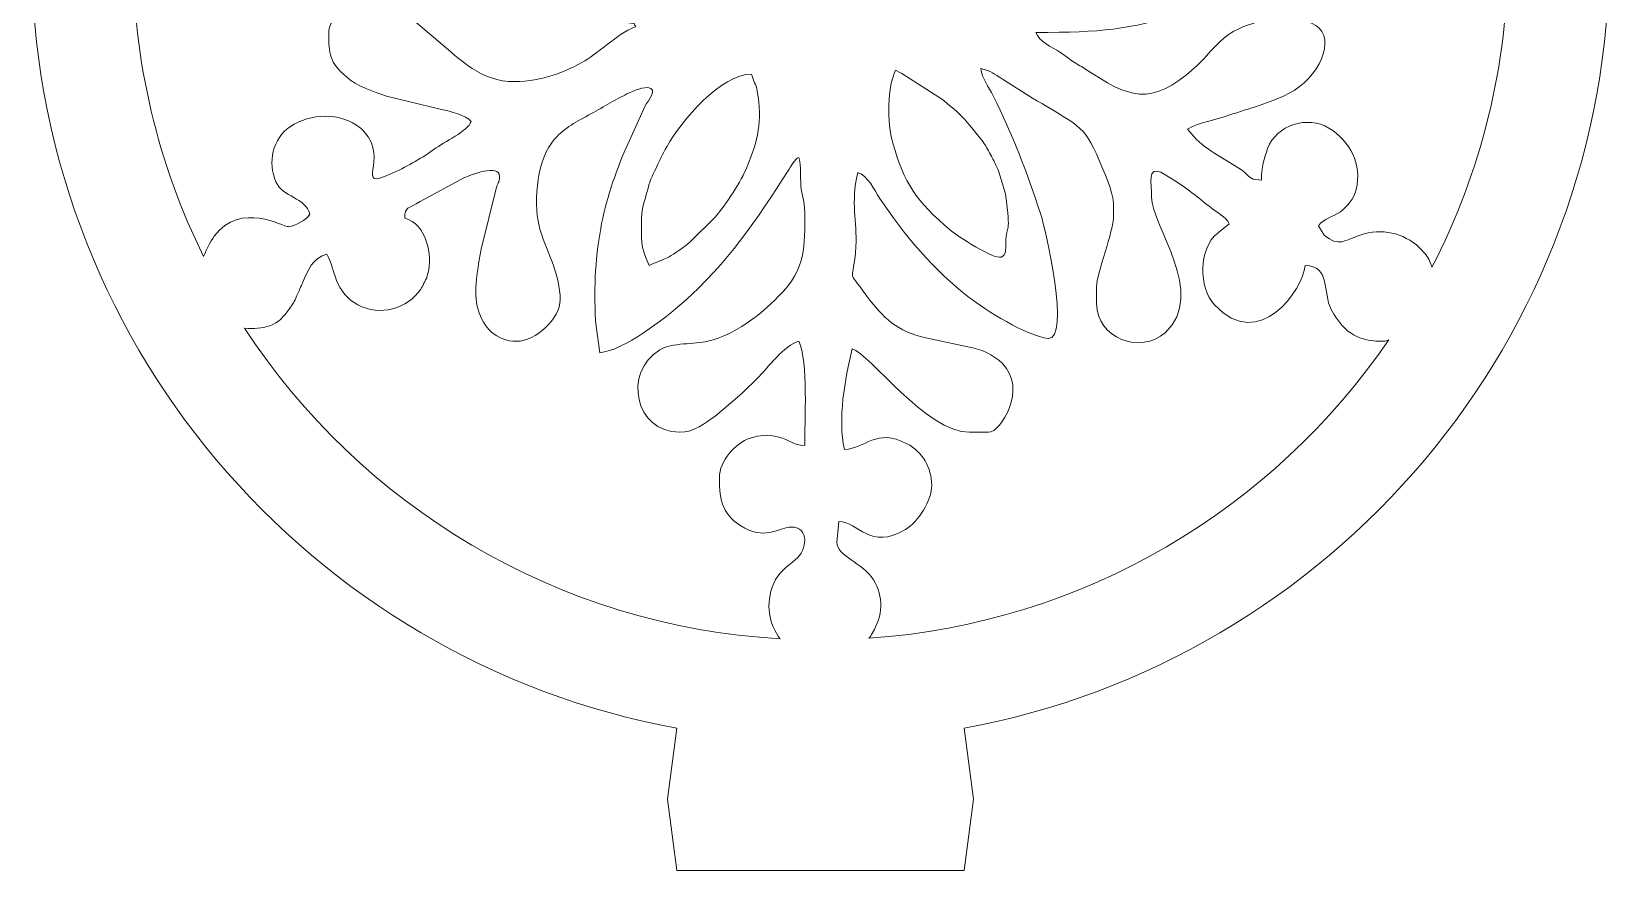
# Model space of a CAD drawing. Header units: centimetres. Extents: x -130 to 92, y -33 to 29.
# Drawn here: x 85.73 to 92.33, y -17.12 to -13.62 of the extents above; entities that cross this region are included whole.
import ezdxf

# ---------------------------------------------------------------- set-up
doc = ezdxf.new("R2010")
doc.units = ezdxf.units.CM
doc.header["$MEASUREMENT"] = 0
doc.layers.add('layer 1', color=7, linetype='Continuous')

msp = doc.modelspace()

# ---------------------------------------------------------------- linework, layer by layer
at = {"layer": 'layer 1', "color": 250, "lineweight": 9}
for points, knots in [([(89.63137, -16.52998), (89.63137, -16.52998), (89.67137, -16.82728), (89.67137, -16.82728), (89.67137, -16.82728), (89.67137, -16.82728), (89.63137, -17.12458), (89.63137, -17.12458), (89.63137, -17.12458), (89.63137, -17.12458), (89.03137, -17.12458), (89.03137, -17.12458), (89.03137, -17.12458), (89.03137, -17.12458), (88.43137, -17.12458), (88.43137, -17.12458), (88.43137, -17.12458), (88.43137, -17.12458), (88.39137, -16.82728), (88.39137, -16.82728), (88.39137, -16.82728), (88.39137, -16.82728), (88.43137, -16.52998), (88.43137, -16.52998), (88.43137, -16.52998), (86.89661, -16.24784), (85.73369, -14.90328), (85.73369, -13.28692), (85.73369, -13.28692), (85.73369, -11.46564), (87.21009, -9.98924), (89.03137, -9.98924), (89.03137, -9.98924), (90.85265, -9.98924), (92.32905, -11.46564), (92.32905, -13.28692), (92.32905, -13.28692), (92.32905, -14.0951), (92.03831, -14.83534), (91.55575, -15.40878), (91.55575, -15.40878), (91.07317, -15.98222), (90.39875, -16.38892), (89.63137, -16.52998)], [0, 0, 0, 0, 0.0833333, 0.0833333, 0.0833333, 0.0833333, 0.1666667, 0.1666667, 0.1666667, 0.1666667, 0.25, 0.25, 0.25, 0.25, 0.3333333, 0.3333333, 0.3333333, 0.3333333, 0.4166667, 0.4166667, 0.4166667, 0.4166667, 0.5, 0.5, 0.5, 0.5, 0.5833333, 0.5833333, 0.5833333, 0.5833333, 0.6666667, 0.6666667, 0.6666667, 0.6666667, 0.75, 0.75, 0.75, 0.75, 0.8333333, 0.8333333, 0.8333333, 0.8333333, 1, 1, 1, 1]), ([(86.45299, -14.55832), (86.26361, -14.17498), (86.15701, -13.74344), (86.15701, -13.28692), (86.15701, -13.28692), (86.15701, -12.82512), (86.26607, -12.38884), (86.45961, -12.00222), (86.45961, -12.00222), (86.48103, -12.04236), (86.51969, -12.07902), (86.58103, -12.10682), (86.58103, -12.10682), (86.61771, -12.12344), (86.66299, -12.1388), (86.70575, -12.12216), (86.70575, -12.12216), (86.76123, -12.10056), (86.81117, -12.06042), (86.87633, -12.08884), (86.87633, -12.08884), (86.90015, -12.09924), (86.90277, -12.10318), (86.90511, -12.13138), (86.90511, -12.13138), (86.85549, -12.1355), (86.81447, -12.19548), (86.79605, -12.23622), (86.79605, -12.23622), (86.75901, -12.31822), (86.78935, -12.41244), (86.84393, -12.4778), (86.84393, -12.4778), (86.89851, -12.54314), (87.01821, -12.58092), (87.09559, -12.51992), (87.09559, -12.51992), (87.25673, -12.3929), (87.11647, -12.17958), (87.38785, -12.40928), (87.38785, -12.40928), (87.38785, -12.40928), (87.46279, -12.46906), (87.46279, -12.46906), (87.46279, -12.46906), (87.48849, -12.49052), (87.52241, -12.50304), (87.53107, -12.53548), (87.53107, -12.53548), (87.51709, -12.55456), (87.51311, -12.55226), (87.49295, -12.56074), (87.49295, -12.56074), (87.40415, -12.5981), (87.30357, -12.5999), (87.21239, -12.62878), (87.21239, -12.62878), (87.21239, -12.62878), (87.11731, -12.67634), (87.11731, -12.67634), (87.11731, -12.67634), (87.06519, -12.71134), (87.01439, -12.76296), (86.98293, -12.81928), (86.98293, -12.81928), (86.96003, -12.86026), (86.94613, -12.91736), (86.96665, -12.96482), (86.96665, -12.96482), (86.96743, -12.96656), (86.96839, -12.96862), (86.96919, -12.97036), (86.96919, -12.97036), (86.96999, -12.97206), (86.97097, -12.97412), (86.97183, -12.97576), (86.97183, -12.97576), (87.01081, -13.05196), (87.13903, -13.09216), (87.21127, -13.03968), (87.21127, -13.03968), (87.29501, -12.97882), (87.34433, -12.88182), (87.41683, -12.80948), (87.41683, -12.80948), (87.41683, -12.80948), (87.44245, -12.78754), (87.44245, -12.78754), (87.44245, -12.78754), (87.44423, -12.78608), (87.44935, -12.78186), (87.45111, -12.78036), (87.45111, -12.78036), (87.61935, -12.63924), (87.85039, -12.67616), (88.01737, -12.80188), (88.01737, -12.80188), (88.04201, -12.82042), (88.11167, -12.8635), (88.10661, -12.89226), (88.10661, -12.89226), (88.10259, -12.91512), (88.09355, -12.90756), (88.06263, -12.90832), (88.06263, -12.90832), (88.03019, -12.90912), (88.02789, -12.90844), (88.00473, -12.91404), (88.00473, -12.91404), (88.00473, -12.91404), (87.78455, -12.9474), (87.78455, -12.9474), (87.78455, -12.9474), (87.65221, -12.95362), (87.43047, -13.02046), (87.30967, -13.09054), (87.30967, -13.09054), (87.23329, -13.13482), (87.14431, -13.18328), (87.09529, -13.2565), (87.09529, -13.2565), (87.17155, -13.29684), (87.24259, -13.34846), (87.32213, -13.38622), (87.32213, -13.38622), (87.32377, -13.38702), (87.32585, -13.38798), (87.32749, -13.38878), (87.32749, -13.38878), (87.32749, -13.38878), (87.51625, -13.46938), (87.51625, -13.46938), (87.51625, -13.46938), (87.51811, -13.47008), (87.52011, -13.47094), (87.52197, -13.47162), (87.52197, -13.47162), (87.52197, -13.47162), (87.76423, -13.53838), (87.76423, -13.53838), (87.76423, -13.53838), (87.79965, -13.54566), (87.81275, -13.54108), (87.84699, -13.55068), (87.84699, -13.55068), (87.88207, -13.5605), (87.89241, -13.55556), (87.93515, -13.5576), (87.93515, -13.5576), (87.93515, -13.5576), (88.22867, -13.58038), (88.22867, -13.58038), (88.22867, -13.58038), (88.26617, -13.5884), (88.24013, -13.57004), (88.26003, -13.5972), (88.26003, -13.5972), (88.20675, -13.6096), (88.10449, -13.70576), (88.04583, -13.73956), (88.04583, -13.73956), (87.96775, -13.78456), (87.86845, -13.82698), (87.75291, -13.82698), (87.75291, -13.82698), (87.61069, -13.82698), (87.52899, -13.73696), (87.43243, -13.65624), (87.43243, -13.65624), (87.43243, -13.65624), (87.31153, -13.55528), (87.31153, -13.55528), (87.31153, -13.55528), (87.06605, -13.37028), (86.97645, -13.58944), (86.97645, -13.61306), (86.97645, -13.61306), (86.97645, -13.69862), (86.97267, -13.73722), (87.03833, -13.79678), (87.03833, -13.79678), (87.03833, -13.79678), (87.06849, -13.82208), (87.06849, -13.82208), (87.06849, -13.82208), (87.11103, -13.85418), (87.19255, -13.87792), (87.21751, -13.887), (87.21751, -13.887), (87.21751, -13.887), (87.44681, -13.94294), (87.44681, -13.94294), (87.44681, -13.94294), (87.48291, -13.95214), (87.55077, -13.96616), (87.57069, -13.99336), (87.57069, -13.99336), (87.56033, -14.03216), (87.45545, -14.08086), (87.41679, -14.10888), (87.41679, -14.10888), (87.41545, -14.10984), (87.41365, -14.11132), (87.41231, -14.1123), (87.41231, -14.1123), (87.35793, -14.15174), (87.29665, -14.18506), (87.23531, -14.21264), (87.23531, -14.21264), (87.07717, -14.28376), (87.23063, -14.15194), (87.12377, -14.0362), (87.12377, -14.0362), (87.11331, -14.02488), (87.12001, -14.0309), (87.10767, -14.02058), (87.10767, -14.02058), (87.02741, -13.9535), (86.89691, -13.9588), (86.81553, -14.01468), (86.81553, -14.01468), (86.74065, -14.06612), (86.71967, -14.16442), (86.75519, -14.2463), (86.75519, -14.2463), (86.78293, -14.31022), (86.87813, -14.31016), (86.89721, -14.38162), (86.89721, -14.38162), (86.88133, -14.40532), (86.83961, -14.42902), (86.80739, -14.43286), (86.80739, -14.43286), (86.78605, -14.43542), (86.60825, -14.32432), (86.49745, -14.4731), (86.49745, -14.4731), (86.47945, -14.49724), (86.46403, -14.52664), (86.45299, -14.55832)], [0, 0, 0, 0, 0.0163934, 0.0163934, 0.0163934, 0.0163934, 0.0327869, 0.0327869, 0.0327869, 0.0327869, 0.0491803, 0.0491803, 0.0491803, 0.0491803, 0.0655738, 0.0655738, 0.0655738, 0.0655738, 0.0819672, 0.0819672, 0.0819672, 0.0819672, 0.0983607, 0.0983607, 0.0983607, 0.0983607, 0.1147541, 0.1147541, 0.1147541, 0.1147541, 0.1311475, 0.1311475, 0.1311475, 0.1311475, 0.147541, 0.147541, 0.147541, 0.147541, 0.1639344, 0.1639344, 0.1639344, 0.1639344, 0.1803279, 0.1803279, 0.1803279, 0.1803279, 0.1967213, 0.1967213, 0.1967213, 0.1967213, 0.2131148, 0.2131148, 0.2131148, 0.2131148, 0.2295082, 0.2295082, 0.2295082, 0.2295082, 0.2459016, 0.2459016, 0.2459016, 0.2459016, 0.2622951, 0.2622951, 0.2622951, 0.2622951, 0.2786885, 0.2786885, 0.2786885, 0.2786885, 0.295082, 0.295082, 0.295082, 0.295082, 0.3114754, 0.3114754, 0.3114754, 0.3114754, 0.3278689, 0.3278689, 0.3278689, 0.3278689, 0.3442623, 0.3442623, 0.3442623, 0.3442623, 0.3606557, 0.3606557, 0.3606557, 0.3606557, 0.3770492, 0.3770492, 0.3770492, 0.3770492, 0.3934426, 0.3934426, 0.3934426, 0.3934426, 0.4098361, 0.4098361, 0.4098361, 0.4098361, 0.4262295, 0.4262295, 0.4262295, 0.4262295, 0.442623, 0.442623, 0.442623, 0.442623, 0.4590164, 0.4590164, 0.4590164, 0.4590164, 0.4754098, 0.4754098, 0.4754098, 0.4754098, 0.4918033, 0.4918033, 0.4918033, 0.4918033, 0.5081967, 0.5081967, 0.5081967, 0.5081967, 0.5245902, 0.5245902, 0.5245902, 0.5245902, 0.5409836, 0.5409836, 0.5409836, 0.5409836, 0.557377, 0.557377, 0.557377, 0.557377, 0.5737705, 0.5737705, 0.5737705, 0.5737705, 0.5901639, 0.5901639, 0.5901639, 0.5901639, 0.6065574, 0.6065574, 0.6065574, 0.6065574, 0.6229508, 0.6229508, 0.6229508, 0.6229508, 0.6393443, 0.6393443, 0.6393443, 0.6393443, 0.6557377, 0.6557377, 0.6557377, 0.6557377, 0.6721311, 0.6721311, 0.6721311, 0.6721311, 0.6885246, 0.6885246, 0.6885246, 0.6885246, 0.704918, 0.704918, 0.704918, 0.704918, 0.7213115, 0.7213115, 0.7213115, 0.7213115, 0.7377049, 0.7377049, 0.7377049, 0.7377049, 0.7540984, 0.7540984, 0.7540984, 0.7540984, 0.7704918, 0.7704918, 0.7704918, 0.7704918, 0.7868852, 0.7868852, 0.7868852, 0.7868852, 0.8032787, 0.8032787, 0.8032787, 0.8032787, 0.8196721, 0.8196721, 0.8196721, 0.8196721, 0.8360656, 0.8360656, 0.8360656, 0.8360656, 0.852459, 0.852459, 0.852459, 0.852459, 0.8688525, 0.8688525, 0.8688525, 0.8688525, 0.8852459, 0.8852459, 0.8852459, 0.8852459, 0.9016393, 0.9016393, 0.9016393, 0.9016393, 0.9180328, 0.9180328, 0.9180328, 0.9180328, 0.9344262, 0.9344262, 0.9344262, 0.9344262, 0.9508197, 0.9508197, 0.9508197, 0.9508197, 0.9672131, 0.9672131, 0.9672131, 0.9672131, 1, 1, 1, 1]), ([(91.60875, -12.0135), (91.79875, -12.39734), (91.90573, -12.8296), (91.90573, -13.28692), (91.90573, -13.28692), (91.90573, -13.76124), (91.79079, -14.20872), (91.58729, -14.60304), (91.58729, -14.60304), (91.58209, -14.58454), (91.57373, -14.56682), (91.56203, -14.55004), (91.56203, -14.55004), (91.56203, -14.55004), (91.53559, -14.52104), (91.53559, -14.52104), (91.53559, -14.52104), (91.46393, -14.45828), (91.38013, -14.43798), (91.28659, -14.46862), (91.28659, -14.46862), (91.22313, -14.48938), (91.19907, -14.5211), (91.13685, -14.46812), (91.13685, -14.46812), (91.13685, -14.46812), (91.11245, -14.42916), (91.11245, -14.42916), (91.11245, -14.42916), (91.13505, -14.3983), (91.17409, -14.39338), (91.20445, -14.37062), (91.20445, -14.37062), (91.23459, -14.34802), (91.26069, -14.31564), (91.27011, -14.27778), (91.27011, -14.27778), (91.29617, -14.17284), (91.24529, -14.07534), (91.15609, -14.02104), (91.15609, -14.02104), (91.06775, -13.9673), (90.93733, -14.00756), (90.90039, -14.10618), (90.90039, -14.10618), (90.88519, -14.14676), (90.87475, -14.18638), (90.87475, -14.239), (90.87475, -14.239), (90.87475, -14.239), (90.84015, -14.23398), (90.84015, -14.23398), (90.84015, -14.23398), (90.81893, -14.2249), (90.81169, -14.2101), (90.79095, -14.19602), (90.79095, -14.19602), (90.79095, -14.19602), (90.70797, -14.1443), (90.70797, -14.1443), (90.70797, -14.1443), (90.67139, -14.12246), (90.63287, -14.09876), (90.60199, -14.06804), (90.60199, -14.06804), (90.60199, -14.06804), (90.56573, -14.02506), (90.56573, -14.02506), (90.56573, -14.02506), (90.62133, -13.99566), (90.67337, -13.98898), (90.73797, -13.96754), (90.73797, -13.96754), (90.82727, -13.93788), (90.90395, -13.91846), (90.98787, -13.87672), (90.98787, -13.87672), (91.11353, -13.8142), (91.19085, -13.64826), (91.10157, -13.59222), (91.10157, -13.59222), (91.01279, -13.53648), (90.84915, -13.56588), (90.75909, -13.61624), (90.75909, -13.61624), (90.69479, -13.65218), (90.64927, -13.72052), (90.59503, -13.76912), (90.59503, -13.76912), (90.40963, -13.93522), (90.31989, -13.89414), (90.13639, -13.77298), (90.13639, -13.77298), (90.11653, -13.75984), (90.10085, -13.75296), (90.08235, -13.73988), (90.08235, -13.73988), (90.06445, -13.72722), (90.05293, -13.71738), (90.03175, -13.70332), (90.03175, -13.70332), (90.00079, -13.68278), (89.94183, -13.6583), (89.93185, -13.62096), (89.93185, -13.62096), (90.21045, -13.62096), (90.30983, -13.6108), (90.54827, -13.54012), (90.54827, -13.54012), (90.54827, -13.54012), (90.65629, -13.49758), (90.65629, -13.49758), (90.65629, -13.49758), (90.66227, -13.49492), (90.66743, -13.49214), (90.67221, -13.48974), (90.67221, -13.48974), (90.69509, -13.47834), (90.70949, -13.47242), (90.73089, -13.46128), (90.73089, -13.46128), (90.78623, -13.43248), (90.95291, -13.3277), (90.96983, -13.26442), (90.96983, -13.26442), (90.96019, -13.25124), (90.94603, -13.24152), (90.93117, -13.23176), (90.93117, -13.23176), (90.93117, -13.23176), (90.89653, -13.21092), (90.89653, -13.21092), (90.89653, -13.21092), (90.89125, -13.20784), (90.88379, -13.20352), (90.88149, -13.2022), (90.88149, -13.2022), (90.67105, -13.08082), (90.49701, -13.0173), (90.25243, -12.95968), (90.25243, -12.95968), (90.14999, -12.93556), (89.97343, -12.90874), (89.87069, -12.9497), (89.87069, -12.9497), (89.84665, -12.95926), (89.83291, -12.97124), (89.80509, -12.97124), (89.80509, -12.97124), (89.77479, -12.97124), (89.80219, -12.97368), (89.78131, -12.96332), (89.78131, -12.96332), (89.78837, -12.93692), (89.81153, -12.9289), (89.83519, -12.9142), (89.83519, -12.9142), (89.84631, -12.9073), (89.85229, -12.90368), (89.86509, -12.89656), (89.86509, -12.89656), (90.07209, -12.78132), (90.26583, -12.61406), (90.52243, -12.73722), (90.52243, -12.73722), (90.54793, -12.7495), (90.57031, -12.7624), (90.59283, -12.77776), (90.59283, -12.77776), (90.59283, -12.77776), (90.65219, -12.8214), (90.65219, -12.8214), (90.65219, -12.8214), (90.65341, -12.82248), (90.65509, -12.82412), (90.65627, -12.82524), (90.65627, -12.82524), (90.71609, -12.88266), (90.74729, -12.97338), (90.82307, -13.015), (90.82307, -13.015), (91.01071, -13.11804), (91.28509, -12.89686), (90.95371, -12.69422), (90.95371, -12.69422), (90.94661, -12.68986), (90.92679, -12.67828), (90.91791, -12.67452), (90.91791, -12.67452), (90.91791, -12.67452), (90.60777, -12.56472), (90.60777, -12.56472), (90.60777, -12.56472), (90.58143, -12.55742), (90.54699, -12.54644), (90.51027, -12.54338), (90.51027, -12.54338), (90.52347, -12.48672), (90.60829, -12.44136), (90.65601, -12.41182), (90.65601, -12.41182), (90.68985, -12.39088), (90.70659, -12.3831), (90.74457, -12.36568), (90.74457, -12.36568), (90.76907, -12.35444), (90.77081, -12.35256), (90.79613, -12.34592), (90.79613, -12.34592), (90.82483, -12.33842), (90.82725, -12.33498), (90.85097, -12.32946), (90.85097, -12.32946), (90.85097, -12.32946), (90.88169, -12.40966), (90.88169, -12.40966), (90.88169, -12.40966), (90.89801, -12.46688), (90.91449, -12.51582), (90.96275, -12.55048), (90.96275, -12.55048), (91.05907, -12.61974), (91.19435, -12.57274), (91.24685, -12.4718), (91.24685, -12.4718), (91.28429, -12.39976), (91.28645, -12.28928), (91.22961, -12.22814), (91.22961, -12.22814), (91.21229, -12.20948), (91.17719, -12.1777), (91.15205, -12.17098), (91.15205, -12.17098), (91.15455, -12.141), (91.15551, -12.14428), (91.17543, -12.13096), (91.17543, -12.13096), (91.20127, -12.11368), (91.22577, -12.1076), (91.25505, -12.1076), (91.25505, -12.1076), (91.27573, -12.1076), (91.27953, -12.12072), (91.29593, -12.13012), (91.29593, -12.13012), (91.41101, -12.1961), (91.56189, -12.12634), (91.60875, -12.0135)], [0, 0, 0, 0, 0.015873, 0.015873, 0.015873, 0.015873, 0.031746, 0.031746, 0.031746, 0.031746, 0.047619, 0.047619, 0.047619, 0.047619, 0.0634921, 0.0634921, 0.0634921, 0.0634921, 0.0793651, 0.0793651, 0.0793651, 0.0793651, 0.0952381, 0.0952381, 0.0952381, 0.0952381, 0.1111111, 0.1111111, 0.1111111, 0.1111111, 0.1269841, 0.1269841, 0.1269841, 0.1269841, 0.1428571, 0.1428571, 0.1428571, 0.1428571, 0.1587302, 0.1587302, 0.1587302, 0.1587302, 0.1746032, 0.1746032, 0.1746032, 0.1746032, 0.1904762, 0.1904762, 0.1904762, 0.1904762, 0.2063492, 0.2063492, 0.2063492, 0.2063492, 0.2222222, 0.2222222, 0.2222222, 0.2222222, 0.2380952, 0.2380952, 0.2380952, 0.2380952, 0.2539683, 0.2539683, 0.2539683, 0.2539683, 0.2698413, 0.2698413, 0.2698413, 0.2698413, 0.2857143, 0.2857143, 0.2857143, 0.2857143, 0.3015873, 0.3015873, 0.3015873, 0.3015873, 0.3174603, 0.3174603, 0.3174603, 0.3174603, 0.3333333, 0.3333333, 0.3333333, 0.3333333, 0.3492063, 0.3492063, 0.3492063, 0.3492063, 0.3650794, 0.3650794, 0.3650794, 0.3650794, 0.3809524, 0.3809524, 0.3809524, 0.3809524, 0.3968254, 0.3968254, 0.3968254, 0.3968254, 0.4126984, 0.4126984, 0.4126984, 0.4126984, 0.4285714, 0.4285714, 0.4285714, 0.4285714, 0.4444444, 0.4444444, 0.4444444, 0.4444444, 0.4603175, 0.4603175, 0.4603175, 0.4603175, 0.4761905, 0.4761905, 0.4761905, 0.4761905, 0.4920635, 0.4920635, 0.4920635, 0.4920635, 0.5079365, 0.5079365, 0.5079365, 0.5079365, 0.5238095, 0.5238095, 0.5238095, 0.5238095, 0.5396825, 0.5396825, 0.5396825, 0.5396825, 0.5555556, 0.5555556, 0.5555556, 0.5555556, 0.5714286, 0.5714286, 0.5714286, 0.5714286, 0.5873016, 0.5873016, 0.5873016, 0.5873016, 0.6031746, 0.6031746, 0.6031746, 0.6031746, 0.6190476, 0.6190476, 0.6190476, 0.6190476, 0.6349206, 0.6349206, 0.6349206, 0.6349206, 0.6507937, 0.6507937, 0.6507937, 0.6507937, 0.6666667, 0.6666667, 0.6666667, 0.6666667, 0.6825397, 0.6825397, 0.6825397, 0.6825397, 0.6984127, 0.6984127, 0.6984127, 0.6984127, 0.7142857, 0.7142857, 0.7142857, 0.7142857, 0.7301587, 0.7301587, 0.7301587, 0.7301587, 0.7460317, 0.7460317, 0.7460317, 0.7460317, 0.7619048, 0.7619048, 0.7619048, 0.7619048, 0.7777778, 0.7777778, 0.7777778, 0.7777778, 0.7936508, 0.7936508, 0.7936508, 0.7936508, 0.8095238, 0.8095238, 0.8095238, 0.8095238, 0.8253968, 0.8253968, 0.8253968, 0.8253968, 0.8412698, 0.8412698, 0.8412698, 0.8412698, 0.8571429, 0.8571429, 0.8571429, 0.8571429, 0.8730159, 0.8730159, 0.8730159, 0.8730159, 0.8888889, 0.8888889, 0.8888889, 0.8888889, 0.9047619, 0.9047619, 0.9047619, 0.9047619, 0.9206349, 0.9206349, 0.9206349, 0.9206349, 0.9365079, 0.9365079, 0.9365079, 0.9365079, 0.952381, 0.952381, 0.952381, 0.952381, 0.968254, 0.968254, 0.968254, 0.968254, 1, 1, 1, 1]), ([(91.40641, -14.90616), (90.92443, -15.6117), (90.13631, -16.09146), (89.23323, -16.15412), (89.23323, -16.15412), (89.23885, -16.14712), (89.24363, -16.14042), (89.24899, -16.13124), (89.24899, -16.13124), (89.29147, -16.05878), (89.29613, -15.98232), (89.25227, -15.909), (89.25227, -15.909), (89.20871, -15.83622), (89.09991, -15.81422), (89.09991, -15.75236), (89.09991, -15.75236), (89.09991, -15.75236), (89.10783, -15.6652), (89.10783, -15.6652), (89.10783, -15.6652), (89.19239, -15.66708), (89.23535, -15.78918), (89.38697, -15.69872), (89.38697, -15.69872), (89.44073, -15.66664), (89.49607, -15.57842), (89.49607, -15.51466), (89.49607, -15.51466), (89.49607, -15.44002), (89.45659, -15.37384), (89.39277, -15.34062), (89.39277, -15.34062), (89.26133, -15.27228), (89.22139, -15.36212), (89.13159, -15.3641), (89.13159, -15.3641), (89.10239, -15.23878), (89.13361, -15.07156), (89.16329, -14.94416), (89.16329, -14.94416), (89.23957, -14.96454), (89.47165, -15.2928), (89.65453, -15.2928), (89.65453, -15.2928), (89.65453, -15.2928), (89.73377, -15.2928), (89.73377, -15.2928), (89.73377, -15.2928), (89.78449, -15.2928), (89.89839, -15.1115), (89.79159, -15.0052), (89.79159, -15.0052), (89.75361, -14.96738), (89.70193, -14.94418), (89.64717, -14.9357), (89.64717, -14.9357), (89.64717, -14.9357), (89.47117, -14.89776), (89.47117, -14.89776), (89.47117, -14.89776), (89.35345, -14.87308), (89.29005, -14.81218), (89.22545, -14.72356), (89.22545, -14.72356), (89.13413, -14.59826), (89.17023, -14.68024), (89.17925, -14.51632), (89.17925, -14.51632), (89.18525, -14.40722), (89.15651, -14.33854), (89.18707, -14.2073), (89.18707, -14.2073), (89.22885, -14.21846), (89.25587, -14.27962), (89.27863, -14.31382), (89.27863, -14.31382), (89.38269, -14.47012), (89.50463, -14.61524), (89.65445, -14.73032), (89.65445, -14.73032), (89.71435, -14.77636), (89.89621, -14.89384), (89.98361, -14.90012), (89.98361, -14.90012), (90.07663, -14.9068), (89.97333, -14.44582), (89.95101, -14.37832), (89.95101, -14.37832), (89.89465, -14.20784), (89.83349, -14.04664), (89.75345, -13.88654), (89.75345, -13.88654), (89.73483, -13.8493), (89.70557, -13.81352), (89.70207, -13.7715), (89.70207, -13.7715), (89.74669, -13.7819), (89.75555, -13.79506), (89.79171, -13.81658), (89.79171, -13.81658), (89.79171, -13.81658), (89.91805, -13.89626), (89.91805, -13.89626), (89.91805, -13.89626), (89.93513, -13.90698), (89.94751, -13.91294), (89.96325, -13.92238), (89.96325, -13.92238), (90.14035, -14.02872), (90.14137, -14.01966), (90.22221, -14.21802), (90.22221, -14.21802), (90.22221, -14.21802), (90.24171, -14.26984), (90.24171, -14.26984), (90.24171, -14.26984), (90.25793, -14.32548), (90.25671, -14.31766), (90.25671, -14.38952), (90.25671, -14.38952), (90.25671, -14.4489), (90.18541, -14.63492), (90.18541, -14.6827), (90.18541, -14.6827), (90.18541, -14.6827), (90.18541, -14.75402), (90.18541, -14.75402), (90.18541, -14.75402), (90.18541, -14.8994), (90.36837, -14.96988), (90.47291, -14.87512), (90.47291, -14.87512), (90.64751, -14.7169), (90.41519, -14.42638), (90.41519, -14.31032), (90.41519, -14.31032), (90.41519, -14.24988), (90.39741, -14.18002), (90.45439, -14.20594), (90.45439, -14.20594), (90.45439, -14.20594), (90.49991, -14.2335), (90.49991, -14.2335), (90.49991, -14.2335), (90.55959, -14.26818), (90.60981, -14.312), (90.66415, -14.3545), (90.66415, -14.3545), (90.69299, -14.37706), (90.72371, -14.39036), (90.74005, -14.42122), (90.74005, -14.42122), (90.74005, -14.42122), (90.70943, -14.44608), (90.70943, -14.44608), (90.70943, -14.44608), (90.70811, -14.44708), (90.70621, -14.44848), (90.70489, -14.44948), (90.70489, -14.44948), (90.70489, -14.44948), (90.69153, -14.45986), (90.69153, -14.45986), (90.69153, -14.45986), (90.61053, -14.526), (90.61139, -14.68822), (90.67839, -14.7602), (90.67839, -14.7602), (90.86619, -14.962), (91.04869, -14.69536), (91.05697, -14.59554), (91.05697, -14.59554), (91.16481, -14.59554), (91.12877, -14.71024), (91.16631, -14.77938), (91.16631, -14.77938), (91.22555, -14.88848), (91.28763, -14.91248), (91.38977, -14.91248), (91.38977, -14.91248), (91.39115, -14.91248), (91.39773, -14.90988), (91.40641, -14.90616)], [0, 0, 0, 0, 0.0212766, 0.0212766, 0.0212766, 0.0212766, 0.0425532, 0.0425532, 0.0425532, 0.0425532, 0.0638298, 0.0638298, 0.0638298, 0.0638298, 0.0851064, 0.0851064, 0.0851064, 0.0851064, 0.106383, 0.106383, 0.106383, 0.106383, 0.1276596, 0.1276596, 0.1276596, 0.1276596, 0.1489362, 0.1489362, 0.1489362, 0.1489362, 0.1702128, 0.1702128, 0.1702128, 0.1702128, 0.1914894, 0.1914894, 0.1914894, 0.1914894, 0.212766, 0.212766, 0.212766, 0.212766, 0.2340426, 0.2340426, 0.2340426, 0.2340426, 0.2553191, 0.2553191, 0.2553191, 0.2553191, 0.2765957, 0.2765957, 0.2765957, 0.2765957, 0.2978723, 0.2978723, 0.2978723, 0.2978723, 0.3191489, 0.3191489, 0.3191489, 0.3191489, 0.3404255, 0.3404255, 0.3404255, 0.3404255, 0.3617021, 0.3617021, 0.3617021, 0.3617021, 0.3829787, 0.3829787, 0.3829787, 0.3829787, 0.4042553, 0.4042553, 0.4042553, 0.4042553, 0.4255319, 0.4255319, 0.4255319, 0.4255319, 0.4468085, 0.4468085, 0.4468085, 0.4468085, 0.4680851, 0.4680851, 0.4680851, 0.4680851, 0.4893617, 0.4893617, 0.4893617, 0.4893617, 0.5106383, 0.5106383, 0.5106383, 0.5106383, 0.5319149, 0.5319149, 0.5319149, 0.5319149, 0.5531915, 0.5531915, 0.5531915, 0.5531915, 0.5744681, 0.5744681, 0.5744681, 0.5744681, 0.5957447, 0.5957447, 0.5957447, 0.5957447, 0.6170213, 0.6170213, 0.6170213, 0.6170213, 0.6382979, 0.6382979, 0.6382979, 0.6382979, 0.6595745, 0.6595745, 0.6595745, 0.6595745, 0.6808511, 0.6808511, 0.6808511, 0.6808511, 0.7021277, 0.7021277, 0.7021277, 0.7021277, 0.7234043, 0.7234043, 0.7234043, 0.7234043, 0.7446809, 0.7446809, 0.7446809, 0.7446809, 0.7659574, 0.7659574, 0.7659574, 0.7659574, 0.787234, 0.787234, 0.787234, 0.787234, 0.8085106, 0.8085106, 0.8085106, 0.8085106, 0.8297872, 0.8297872, 0.8297872, 0.8297872, 0.8510638, 0.8510638, 0.8510638, 0.8510638, 0.8723404, 0.8723404, 0.8723404, 0.8723404, 0.893617, 0.893617, 0.893617, 0.893617, 0.9148936, 0.9148936, 0.9148936, 0.9148936, 0.9361702, 0.9361702, 0.9361702, 0.9361702, 0.9574468, 0.9574468, 0.9574468, 0.9574468, 1, 1, 1, 1]), ([(89.70405, -14.07062), (89.71897, -14.08884), (89.72573, -14.1018), (89.73767, -14.12418), (89.73767, -14.12418), (89.74939, -14.14618), (89.75565, -14.15708), (89.76477, -14.17628), (89.76477, -14.17628), (89.76597, -14.17878), (89.77651, -14.20308), (89.77681, -14.2039), (89.77681, -14.2039), (89.77681, -14.2039), (89.80401, -14.2955), (89.80401, -14.2955), (89.80401, -14.2955), (89.82907, -14.48062), (89.80953, -14.41342), (89.80559, -14.50098), (89.80559, -14.50098), (89.80431, -14.52954), (89.80991, -14.55168), (89.78605, -14.56058), (89.78605, -14.56058), (89.75647, -14.5716), (89.60157, -14.47086), (89.57763, -14.4506), (89.57763, -14.4506), (89.42513, -14.32134), (89.38353, -14.2533), (89.33347, -14.08466), (89.33347, -14.08466), (89.30823, -13.99962), (89.31223, -13.8424), (89.34553, -13.77944), (89.34553, -13.77944), (89.34553, -13.77944), (89.36637, -13.79028), (89.36637, -13.79028), (89.36637, -13.79028), (89.36795, -13.7911), (89.36999, -13.79218), (89.37159, -13.793), (89.37159, -13.793), (89.37159, -13.793), (89.54481, -13.90502), (89.54481, -13.90502), (89.54481, -13.90502), (89.64387, -13.98604), (89.63023, -13.98036), (89.70405, -14.07062)], [0, 0, 0, 0, 0.0714286, 0.0714286, 0.0714286, 0.0714286, 0.1428571, 0.1428571, 0.1428571, 0.1428571, 0.2142857, 0.2142857, 0.2142857, 0.2142857, 0.2857143, 0.2857143, 0.2857143, 0.2857143, 0.3571429, 0.3571429, 0.3571429, 0.3571429, 0.4285714, 0.4285714, 0.4285714, 0.4285714, 0.5, 0.5, 0.5, 0.5, 0.5714286, 0.5714286, 0.5714286, 0.5714286, 0.6428571, 0.6428571, 0.6428571, 0.6428571, 0.7142857, 0.7142857, 0.7142857, 0.7142857, 0.7857143, 0.7857143, 0.7857143, 0.7857143, 0.8571429, 0.8571429, 0.8571429, 0.8571429, 1, 1, 1, 1]), ([(88.86333, -16.15626), (87.92531, -16.10218), (87.10793, -15.59834), (86.62357, -14.85704), (86.62357, -14.85704), (86.66043, -14.86116), (86.69807, -14.85858), (86.72913, -14.84742), (86.72913, -14.84742), (86.76705, -14.83378), (86.78763, -14.81026), (86.81029, -14.77802), (86.81029, -14.77802), (86.82781, -14.75308), (86.82529, -14.76098), (86.83973, -14.72824), (86.83973, -14.72824), (86.84863, -14.70808), (86.85235, -14.70008), (86.86171, -14.67892), (86.86171, -14.67892), (86.86247, -14.6772), (86.86343, -14.67516), (86.86415, -14.67344), (86.86415, -14.67344), (86.86491, -14.6717), (86.86583, -14.66966), (86.86657, -14.66792), (86.86657, -14.66792), (86.88735, -14.61866), (86.90919, -14.56182), (86.96853, -14.548), (86.96853, -14.548), (86.98765, -14.58418), (86.99403, -14.61946), (87.00897, -14.65808), (87.00897, -14.65808), (87.02613, -14.70226), (87.05311, -14.73544), (87.09751, -14.7597), (87.09751, -14.7597), (87.18819, -14.8093), (87.30691, -14.7772), (87.36021, -14.69408), (87.36021, -14.69408), (87.37181, -14.67594), (87.36709, -14.68352), (87.37693, -14.66326), (87.37693, -14.66326), (87.38877, -14.63888), (87.38189, -14.66118), (87.39051, -14.62926), (87.39051, -14.62926), (87.41115, -14.5526), (87.38419, -14.4217), (87.29339, -14.39746), (87.29339, -14.39746), (87.29447, -14.34776), (87.30697, -14.36072), (87.35831, -14.3277), (87.35831, -14.3277), (87.35831, -14.3277), (87.54399, -14.22814), (87.54399, -14.22814), (87.54399, -14.22814), (87.56467, -14.21904), (87.68955, -14.16752), (87.68955, -14.22314), (87.68955, -14.22314), (87.68955, -14.25094), (87.68107, -14.2501), (87.67621, -14.27322), (87.67621, -14.27322), (87.67621, -14.27322), (87.61339, -14.52734), (87.61339, -14.52734), (87.61339, -14.52734), (87.59987, -14.60406), (87.57815, -14.70372), (87.60011, -14.78004), (87.60011, -14.78004), (87.62161, -14.85474), (87.67611, -14.91248), (87.76085, -14.91248), (87.76085, -14.91248), (87.84033, -14.91248), (87.94311, -14.81726), (87.94311, -14.73816), (87.94311, -14.73816), (87.94311, -14.6352), (87.89141, -14.5467), (87.85999, -14.44888), (87.85999, -14.44888), (87.82943, -14.35374), (87.84351, -14.16832), (87.90651, -14.08352), (87.90651, -14.08352), (87.94387, -14.03322), (87.99239, -14.00408), (88.04989, -13.9734), (88.04989, -13.9734), (88.10821, -13.94232), (88.15793, -13.91138), (88.21305, -13.883), (88.21305, -13.883), (88.23385, -13.87228), (88.28071, -13.84912), (88.30913, -13.85208), (88.30913, -13.85208), (88.35677, -13.85704), (88.31025, -13.90328), (88.29839, -13.92872), (88.29839, -13.92872), (88.29839, -13.92872), (88.21913, -14.10304), (88.21913, -14.10304), (88.21913, -14.10304), (88.17503, -14.20372), (88.13207, -14.3297), (88.11265, -14.44024), (88.11265, -14.44024), (88.08901, -14.57482), (88.08285, -14.71214), (88.09311, -14.84962), (88.09311, -14.84962), (88.09311, -14.84962), (88.10947, -14.96002), (88.10947, -14.96002), (88.10947, -14.96002), (88.20835, -14.95178), (88.37783, -14.81898), (88.45951, -14.7475), (88.45951, -14.7475), (88.63781, -14.5914), (88.76929, -14.39862), (88.89541, -14.20092), (88.89541, -14.20092), (88.90963, -14.17864), (88.92197, -14.15096), (88.94143, -14.1439), (88.94143, -14.1439), (88.95219, -14.1901), (88.94581, -14.21068), (88.94967, -14.26244), (88.94967, -14.26244), (88.95279, -14.30406), (88.96523, -14.32326), (88.96523, -14.37368), (88.96523, -14.37368), (88.96523, -14.51332), (88.97397, -14.60734), (88.85637, -14.72442), (88.85637, -14.72442), (88.77357, -14.80686), (88.67707, -14.88338), (88.56069, -14.91204), (88.56069, -14.91204), (88.50555, -14.92562), (88.40997, -14.9174), (88.35919, -14.94826), (88.35919, -14.94826), (88.20525, -15.04176), (88.25503, -15.2928), (88.44227, -15.2928), (88.44227, -15.2928), (88.50477, -15.2928), (88.54973, -15.2536), (88.58965, -15.22626), (88.58965, -15.22626), (88.58965, -15.22626), (88.69229, -15.13874), (88.69229, -15.13874), (88.69229, -15.13874), (88.70345, -15.12944), (88.69831, -15.1346), (88.70933, -15.12408), (88.70933, -15.12408), (88.70933, -15.12408), (88.76523, -15.06906), (88.76523, -15.06906), (88.76523, -15.06906), (88.81295, -15.02234), (88.87905, -14.92914), (88.94143, -14.91248), (88.94143, -14.91248), (88.98005, -14.99296), (88.96523, -15.25188), (88.96523, -15.34826), (88.96523, -15.34826), (88.91543, -15.34716), (88.90215, -15.3232), (88.85779, -15.31294), (88.85779, -15.31294), (88.80531, -15.30082), (88.78189, -15.30404), (88.73697, -15.31802), (88.73697, -15.31802), (88.67627, -15.3369), (88.60865, -15.41298), (88.60865, -15.48296), (88.60865, -15.48296), (88.60865, -15.57946), (88.62269, -15.6454), (88.71519, -15.69334), (88.71519, -15.69334), (88.80997, -15.74248), (88.86301, -15.68898), (88.90973, -15.68898), (88.90973, -15.68898), (88.98719, -15.68898), (88.97525, -15.78572), (88.92695, -15.82504), (88.92695, -15.82504), (88.89189, -15.85358), (88.85451, -15.87954), (88.83571, -15.92398), (88.83571, -15.92398), (88.79907, -16.01066), (88.81551, -16.09502), (88.86333, -16.15626)], [0, 0, 0, 0, 0.0178571, 0.0178571, 0.0178571, 0.0178571, 0.0357143, 0.0357143, 0.0357143, 0.0357143, 0.0535714, 0.0535714, 0.0535714, 0.0535714, 0.0714286, 0.0714286, 0.0714286, 0.0714286, 0.0892857, 0.0892857, 0.0892857, 0.0892857, 0.1071429, 0.1071429, 0.1071429, 0.1071429, 0.125, 0.125, 0.125, 0.125, 0.1428571, 0.1428571, 0.1428571, 0.1428571, 0.1607143, 0.1607143, 0.1607143, 0.1607143, 0.1785714, 0.1785714, 0.1785714, 0.1785714, 0.1964286, 0.1964286, 0.1964286, 0.1964286, 0.2142857, 0.2142857, 0.2142857, 0.2142857, 0.2321429, 0.2321429, 0.2321429, 0.2321429, 0.25, 0.25, 0.25, 0.25, 0.2678571, 0.2678571, 0.2678571, 0.2678571, 0.2857143, 0.2857143, 0.2857143, 0.2857143, 0.3035714, 0.3035714, 0.3035714, 0.3035714, 0.3214286, 0.3214286, 0.3214286, 0.3214286, 0.3392857, 0.3392857, 0.3392857, 0.3392857, 0.3571429, 0.3571429, 0.3571429, 0.3571429, 0.375, 0.375, 0.375, 0.375, 0.3928571, 0.3928571, 0.3928571, 0.3928571, 0.4107143, 0.4107143, 0.4107143, 0.4107143, 0.4285714, 0.4285714, 0.4285714, 0.4285714, 0.4464286, 0.4464286, 0.4464286, 0.4464286, 0.4642857, 0.4642857, 0.4642857, 0.4642857, 0.4821429, 0.4821429, 0.4821429, 0.4821429, 0.5, 0.5, 0.5, 0.5, 0.5178571, 0.5178571, 0.5178571, 0.5178571, 0.5357143, 0.5357143, 0.5357143, 0.5357143, 0.5535714, 0.5535714, 0.5535714, 0.5535714, 0.5714286, 0.5714286, 0.5714286, 0.5714286, 0.5892857, 0.5892857, 0.5892857, 0.5892857, 0.6071429, 0.6071429, 0.6071429, 0.6071429, 0.625, 0.625, 0.625, 0.625, 0.6428571, 0.6428571, 0.6428571, 0.6428571, 0.6607143, 0.6607143, 0.6607143, 0.6607143, 0.6785714, 0.6785714, 0.6785714, 0.6785714, 0.6964286, 0.6964286, 0.6964286, 0.6964286, 0.7142857, 0.7142857, 0.7142857, 0.7142857, 0.7321429, 0.7321429, 0.7321429, 0.7321429, 0.75, 0.75, 0.75, 0.75, 0.7678571, 0.7678571, 0.7678571, 0.7678571, 0.7857143, 0.7857143, 0.7857143, 0.7857143, 0.8035714, 0.8035714, 0.8035714, 0.8035714, 0.8214286, 0.8214286, 0.8214286, 0.8214286, 0.8392857, 0.8392857, 0.8392857, 0.8392857, 0.8571429, 0.8571429, 0.8571429, 0.8571429, 0.875, 0.875, 0.875, 0.875, 0.8928571, 0.8928571, 0.8928571, 0.8928571, 0.9107143, 0.9107143, 0.9107143, 0.9107143, 0.9285714, 0.9285714, 0.9285714, 0.9285714, 0.9464286, 0.9464286, 0.9464286, 0.9464286, 0.9642857, 0.9642857, 0.9642857, 0.9642857, 1, 1, 1, 1]), ([(88.28379, -14.39746), (88.28379, -14.35178), (88.29799, -14.32294), (88.30679, -14.28576), (88.30679, -14.28576), (88.31625, -14.24584), (88.32785, -14.2236), (88.34383, -14.18812), (88.34383, -14.18812), (88.36049, -14.15116), (88.37063, -14.13204), (88.38919, -14.09876), (88.38919, -14.09876), (88.45111, -13.98762), (88.61559, -13.79528), (88.74335, -13.79528), (88.74335, -13.79528), (88.75193, -13.83208), (88.76083, -13.83156), (88.76703, -13.86668), (88.76703, -13.86668), (88.78935, -13.9928), (88.76983, -14.07206), (88.72535, -14.1814), (88.72535, -14.1814), (88.70051, -14.2425), (88.63723, -14.33994), (88.58997, -14.3946), (88.58997, -14.3946), (88.58997, -14.3946), (88.48659, -14.49724), (88.48659, -14.49724), (88.48659, -14.49724), (88.38259, -14.57824), (88.39295, -14.55838), (88.31549, -14.59554), (88.31549, -14.59554), (88.27551, -14.5122), (88.28379, -14.48984), (88.28379, -14.39746)], [0, 0, 0, 0, 0.0909091, 0.0909091, 0.0909091, 0.0909091, 0.1818182, 0.1818182, 0.1818182, 0.1818182, 0.2727273, 0.2727273, 0.2727273, 0.2727273, 0.3636364, 0.3636364, 0.3636364, 0.3636364, 0.4545455, 0.4545455, 0.4545455, 0.4545455, 0.5454545, 0.5454545, 0.5454545, 0.5454545, 0.6363636, 0.6363636, 0.6363636, 0.6363636, 0.7272727, 0.7272727, 0.7272727, 0.7272727, 0.8181818, 0.8181818, 0.8181818, 0.8181818, 1, 1, 1, 1])]:
    msp.add_open_spline(points, degree=3, knots=knots, dxfattribs=at)

doc.saveas('drawing.dxf')
